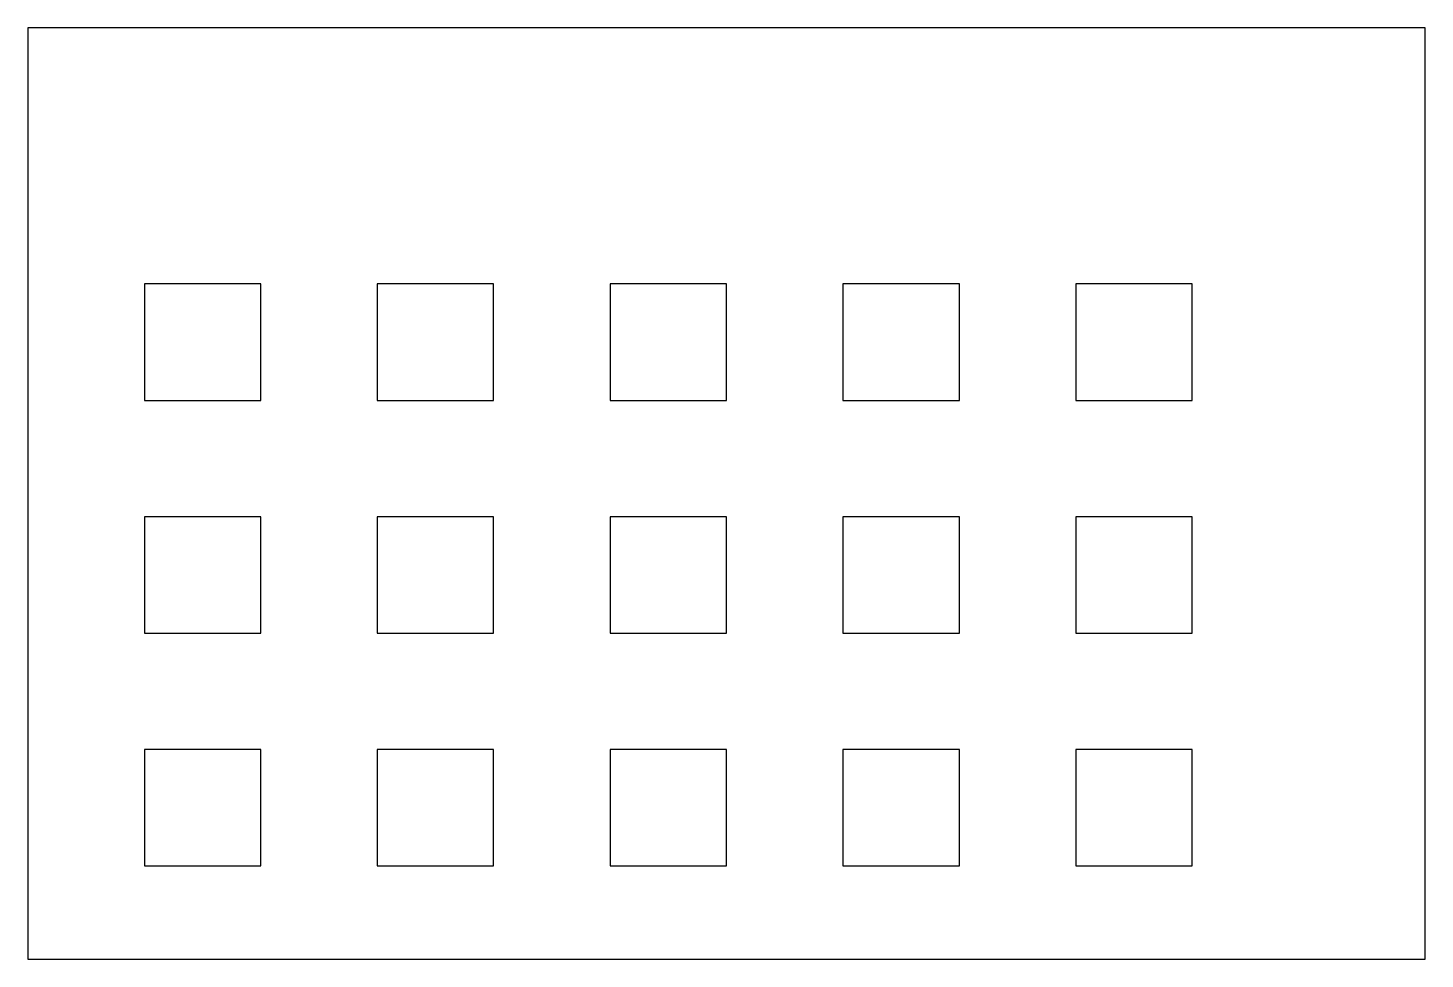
# Model space of a CAD drawing. Header units: millimetres. Extents: x 0 to 18000, y 0 to 12000.
import ezdxf

# ---------------------------------------------------------------- set-up
doc = ezdxf.new("R2010")
doc.units = ezdxf.units.MM
doc.layers.add('WALL', color=7, linetype='Continuous')
doc.layers.add('WINDOWS', color=4, linetype='Continuous')

msp = doc.modelspace()

# ---------------------------------------------------------------- linework, layer by layer
at = {"layer": 'WALL'}
msp.add_lwpolyline([(0, 0), (18000, 0), (18000, 12000), (0, 12000)], close=True, dxfattribs=at)
at = {"layer": 'WINDOWS'}
for points in [[(1500, 7200), (3000, 7200), (3000, 8700), (1500, 8700)], [(4500, 7200), (6000, 7200), (6000, 8700), (4500, 8700)], [(7500, 7200), (9000, 7200), (9000, 8700), (7500, 8700)], [(10500, 7200), (12000, 7200), (12000, 8700), (10500, 8700)], [(13500, 7200), (15000, 7200), (15000, 8700), (13500, 8700)], [(1500, 4200), (3000, 4200), (3000, 5700), (1500, 5700)], [(4500, 4200), (6000, 4200), (6000, 5700), (4500, 5700)], [(7500, 4200), (9000, 4200), (9000, 5700), (7500, 5700)], [(10500, 4200), (12000, 4200), (12000, 5700), (10500, 5700)], [(13500, 4200), (15000, 4200), (15000, 5700), (13500, 5700)], [(1500, 1200), (3000, 1200), (3000, 2700), (1500, 2700)], [(4500, 1200), (6000, 1200), (6000, 2700), (4500, 2700)], [(7500, 1200), (9000, 1200), (9000, 2700), (7500, 2700)], [(10500, 1200), (12000, 1200), (12000, 2700), (10500, 2700)], [(13500, 1200), (15000, 1200), (15000, 2700), (13500, 2700)]]:
    msp.add_lwpolyline(points, close=True, dxfattribs=at)

doc.saveas('drawing.dxf')
